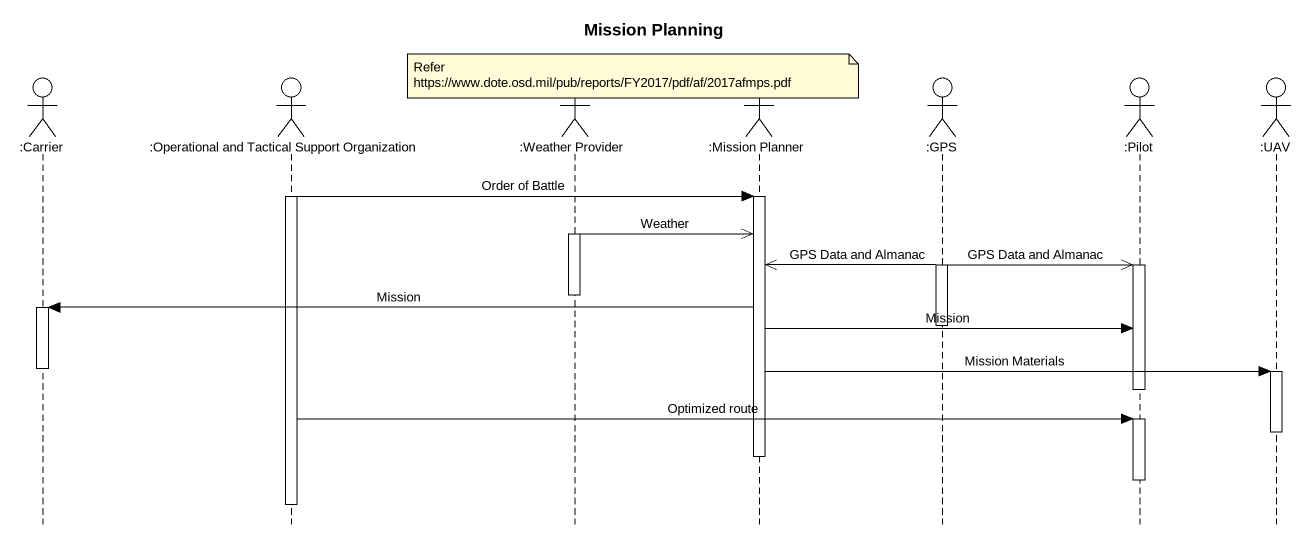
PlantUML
@startuml
title Mission Planning
hide footbox
actor ":Carrier" as Carrier
actor ":Operational and Tactical Support Organization" as Operational_and_Tactical
actor ":Weather Provider" as Weather_Provider
actor ":Mission Planner" as Mission_Planner
actor ":GPS" as GPS
actor ":Pilot" as Pilot
actor ":UAV" as UAV

note over Weather_Provider : Refer https://www.dote.osd.mil/pub/reports/FY2017/pdf/af/2017afmps.pdf
activate Operational_and_Tactical
Operational_and_Tactical -> Mission_Planner : Order of Battle
activate Mission_Planner
activate Weather_Provider
Weather_Provider ->> Mission_Planner : Weather
activate GPS
GPS ->> Mission_Planner : GPS Data and Almanac
GPS ->> Pilot : GPS Data and Almanac
activate Pilot
deactivate Weather_Provider
Mission_Planner -> Carrier : Mission
activate Carrier
deactivate GPS
Mission_Planner -> Pilot : Mission
deactivate Carrier
Mission_Planner -> UAV : Mission Materials
activate UAV
deactivate Pilot
Operational_and_Tactical -> Pilot : Optimized route
activate Pilot
deactivate UAV
deactivate Mission_Planner
deactivate Pilot
deactivate Operational_and_Tactical
@enduml
